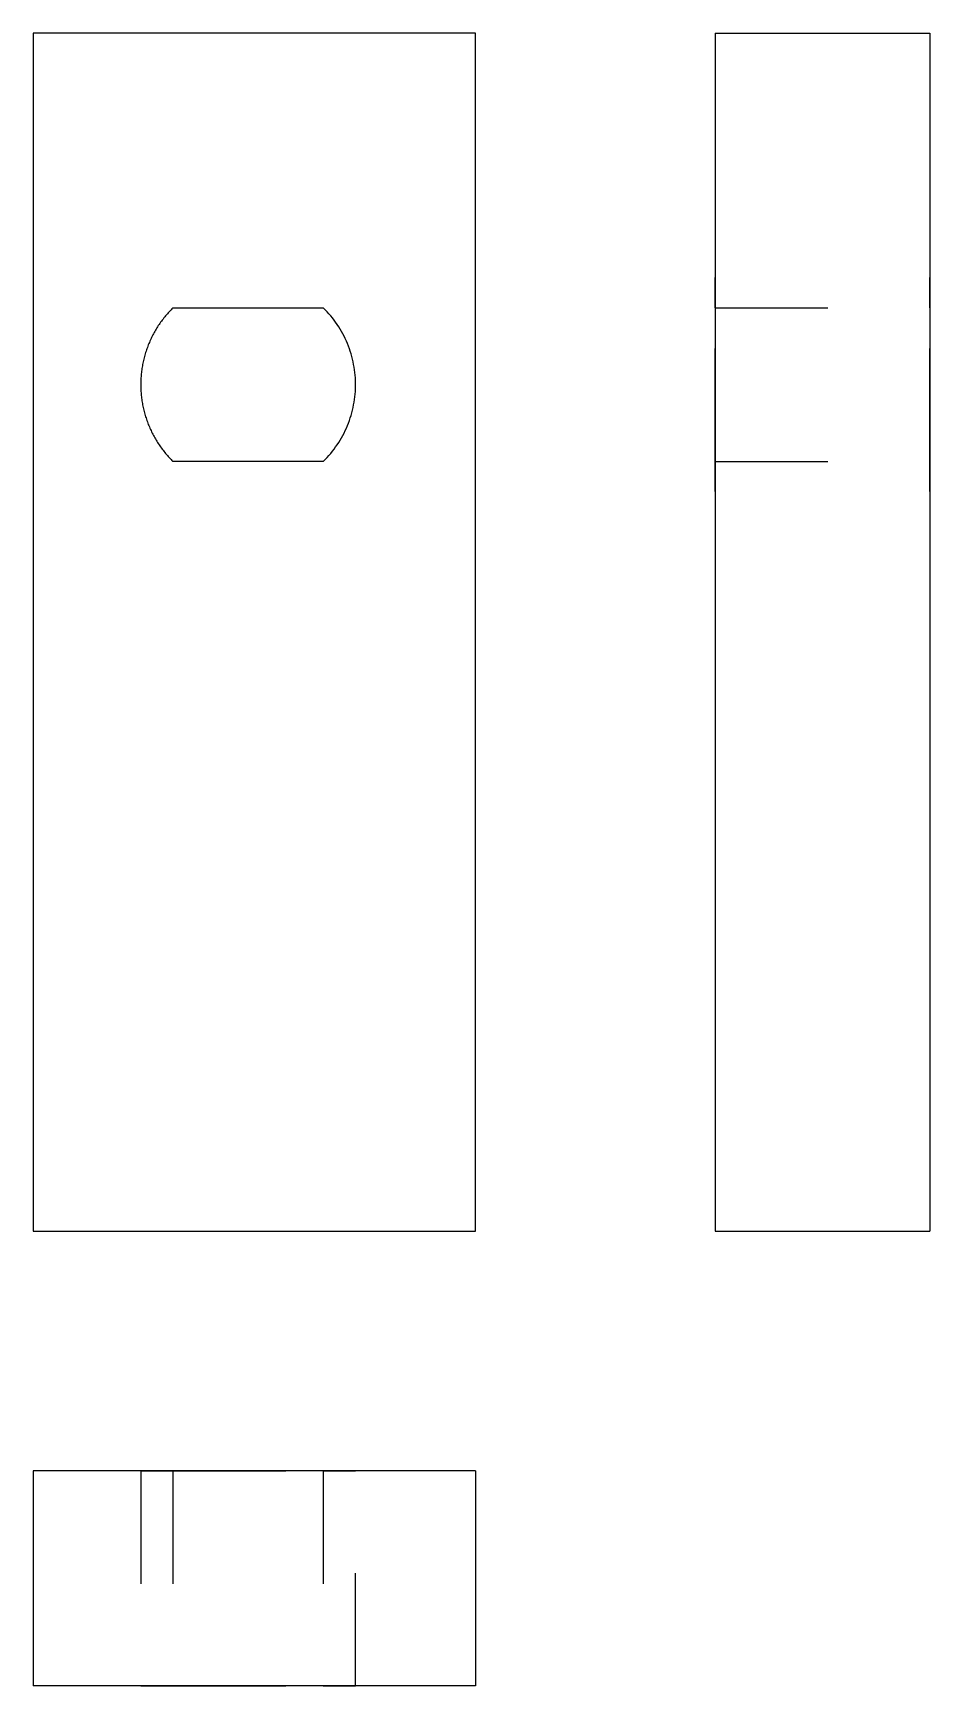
# Model space of a CAD drawing. Extents: x 0 to 0.79, y 0 to 1.46.
import ezdxf

# ---------------------------------------------------------------- set-up
doc = ezdxf.new("R2010")
doc.units = 0
doc.linetypes.add('HIDDEN', pattern=[0.05307, 0.035398, -0.017672])
for name, color, linetype in [('FRONT', 7, 'CONTINUOUS'), ('LEFT', 7, 'CONTINUOUS'), ('LEFT_HID', 7, 'HIDDEN'), ('TOP', 7, 'CONTINUOUS'), ('TOP_HID', 7, 'HIDDEN')]:
    doc.layers.add(name, color=color, linetype=linetype)

msp = doc.modelspace()

# ---------------------------------------------------------------- linework, layer by layer
at = {"layer": 'FRONT'}
for p, q in [((0, 1.464107), (0, 0.402706)), ((0.392241, 1.464107), (0, 1.464107)), ((0.392241, 0.402706), (0.392241, 1.464107)), ((0.119031, 1.215462), (0.118245, 1.214553)), ((0.119829, 1.216361), (0.119031, 1.215462)), ((0.120639, 1.21725), (0.119829, 1.216361)), ((0.121459, 1.218128), (0.120639, 1.21725)), ((0.122291, 1.218996), (0.121459, 1.218128)), ((0.123133, 1.219854), (0.122291, 1.218996)), ((0.123986, 1.220701), (0.123133, 1.219854)), ((0.123986, 1.220701), (0.257284, 1.220701)), ((0.258979, 1.218996), (0.257284, 1.220701)), ((0.260631, 1.21725), (0.258979, 1.218996)), ((0.262239, 1.215462), (0.260631, 1.21725)), ((0.2638, 1.213634), (0.262239, 1.215462)), ((0.108498, 1.20086), (0.107896, 1.199819)), ((0.109112, 1.201893), (0.108498, 1.20086)), ((0.10974, 1.202919), (0.109112, 1.201893)), ((0.11038, 1.203936), (0.10974, 1.202919)), ((0.111033, 1.204945), (0.11038, 1.203936)), ((0.111699, 1.205946), (0.111033, 1.204945)), ((0.112378, 1.206938), (0.111699, 1.205946)), ((0.113069, 1.207922), (0.112378, 1.206938)), ((0.113772, 1.208897), (0.113069, 1.207922)), ((0.114487, 1.209863), (0.113772, 1.208897)), ((0.115215, 1.21082), (0.114487, 1.209863)), ((0.115955, 1.211767), (0.115215, 1.21082)), ((0.116706, 1.212705), (0.115955, 1.211767)), ((0.11747, 1.213634), (0.116706, 1.212705)), ((0.118245, 1.214553), (0.11747, 1.213634)), ((0.265315, 1.211767), (0.2638, 1.213634)), ((0.266783, 1.209863), (0.265315, 1.211767)), ((0.268201, 1.207922), (0.266783, 1.209863)), ((0.269571, 1.205946), (0.268201, 1.207922)), ((0.27089, 1.203936), (0.269571, 1.205946)), ((0.272158, 1.201893), (0.27089, 1.203936)), ((0.273374, 1.199819), (0.272158, 1.201893)), ((0.101733, 1.186792), (0.10131, 1.185667)), ((0.102171, 1.187912), (0.101733, 1.186792)), ((0.102622, 1.189026), (0.102171, 1.187912)), ((0.103088, 1.190134), (0.102622, 1.189026)), ((0.103567, 1.191237), (0.103088, 1.190134)), ((0.104061, 1.192333), (0.103567, 1.191237)), ((0.104568, 1.193423), (0.104061, 1.192333)), ((0.105089, 1.194506), (0.104568, 1.193423)), ((0.105624, 1.195583), (0.105089, 1.194506)), ((0.106172, 1.196653), (0.105624, 1.195583)), ((0.106733, 1.197715), (0.106172, 1.196653)), ((0.107308, 1.198771), (0.106733, 1.197715)), ((0.107896, 1.199819), (0.107308, 1.198771)), ((0.274537, 1.197715), (0.273374, 1.199819)), ((0.275647, 1.195583), (0.274537, 1.197715)), ((0.276702, 1.193423), (0.275647, 1.195583)), ((0.277703, 1.191237), (0.276702, 1.193423)), ((0.278648, 1.189026), (0.277703, 1.191237)), ((0.279537, 1.186792), (0.278648, 1.189026)), ((0.280369, 1.184537), (0.279537, 1.186792)), ((0.097359, 1.171808), (0.097125, 1.170629)), ((0.097607, 1.172984), (0.097359, 1.171808)), ((0.097871, 1.174157), (0.097607, 1.172984)), ((0.098149, 1.175327), (0.097871, 1.174157)), ((0.098442, 1.176493), (0.098149, 1.175327)), ((0.098749, 1.177655), (0.098442, 1.176493)), ((0.099072, 1.178813), (0.098749, 1.177655)), ((0.099409, 1.179967), (0.099072, 1.178813)), ((0.09976, 1.181116), (0.099409, 1.179967)), ((0.100126, 1.182261), (0.09976, 1.181116)), ((0.100506, 1.183401), (0.100126, 1.182261)), ((0.100901, 1.184537), (0.100506, 1.183401)), ((0.10131, 1.185667), (0.100901, 1.184537)), ((0.281144, 1.182261), (0.280369, 1.184537)), ((0.281861, 1.179967), (0.281144, 1.182261)), ((0.282521, 1.177655), (0.281861, 1.179967)), ((0.283121, 1.175327), (0.282521, 1.177655)), ((0.283663, 1.172984), (0.283121, 1.175327)), ((0.284145, 1.170629), (0.283663, 1.172984)), ((0.095544, 1.157512), (0.095491, 1.156311)), ((0.095612, 1.158712), (0.095544, 1.157512)), ((0.095696, 1.159911), (0.095612, 1.158712)), ((0.095794, 1.161109), (0.095696, 1.159911)), ((0.095908, 1.162306), (0.095794, 1.161109)), ((0.096036, 1.163501), (0.095908, 1.162306)), ((0.09618, 1.164694), (0.096036, 1.163501)), ((0.096339, 1.165886), (0.09618, 1.164694)), ((0.096513, 1.167075), (0.096339, 1.165886)), ((0.096702, 1.168262), (0.096513, 1.167075)), ((0.096906, 1.169447), (0.096702, 1.168262)), ((0.097125, 1.170629), (0.096906, 1.169447)), ((0.284568, 1.168262), (0.284145, 1.170629)), ((0.284931, 1.165886), (0.284568, 1.168262)), ((0.285234, 1.163501), (0.284931, 1.165886)), ((0.285476, 1.161109), (0.285234, 1.163501)), ((0.285658, 1.158712), (0.285476, 1.161109)), ((0.285779, 1.156311), (0.285658, 1.158712)), ((0.09543, 1.153907), (0.095422, 1.152705)), ((0.095422, 1.152705), (0.09543, 1.151503)), ((0.095453, 1.155109), (0.09543, 1.153907)), ((0.09543, 1.151503), (0.095453, 1.150301)), ((0.095491, 1.156311), (0.095453, 1.155109)), ((0.095453, 1.150301), (0.095491, 1.1491)), ((0.095491, 1.1491), (0.095544, 1.147899)), ((0.095544, 1.147899), (0.095612, 1.146699)), ((0.095612, 1.146699), (0.095696, 1.1455)), ((0.095696, 1.1455), (0.095794, 1.144302)), ((0.095794, 1.144302), (0.095908, 1.143105)), ((0.095908, 1.143105), (0.096036, 1.14191)), ((0.285234, 1.14191), (0.285476, 1.144302)), ((0.285476, 1.144302), (0.285658, 1.146699)), ((0.285658, 1.146699), (0.285779, 1.1491)), ((0.28584, 1.153907), (0.285779, 1.156311)), ((0.285779, 1.1491), (0.28584, 1.151503)), ((0.28584, 1.151503), (0.28584, 1.153907)), ((0.096036, 1.14191), (0.09618, 1.140716)), ((0.09618, 1.140716), (0.096339, 1.139525)), ((0.096339, 1.139525), (0.096513, 1.138335)), ((0.096513, 1.138335), (0.096702, 1.137148)), ((0.096702, 1.137148), (0.096906, 1.135964)), ((0.096906, 1.135964), (0.097125, 1.134782)), ((0.097125, 1.134782), (0.097359, 1.133602)), ((0.097359, 1.133602), (0.097607, 1.132426)), ((0.097607, 1.132426), (0.097871, 1.131253)), ((0.097871, 1.131253), (0.098149, 1.130084)), ((0.098149, 1.130084), (0.098442, 1.128918)), ((0.098442, 1.128918), (0.098749, 1.127756)), ((0.098749, 1.127756), (0.099072, 1.126598)), ((0.281861, 1.125444), (0.282521, 1.127756)), ((0.282521, 1.127756), (0.283121, 1.130084)), ((0.283121, 1.130084), (0.283663, 1.132426)), ((0.283663, 1.132426), (0.284145, 1.134782)), ((0.284145, 1.134782), (0.284568, 1.137148)), ((0.284568, 1.137148), (0.284931, 1.139525)), ((0.284931, 1.139525), (0.285234, 1.14191)), ((0.099072, 1.126598), (0.099409, 1.125444)), ((0.099409, 1.125444), (0.09976, 1.124295)), ((0.09976, 1.124295), (0.100126, 1.12315)), ((0.100126, 1.12315), (0.100506, 1.122009)), ((0.100506, 1.122009), (0.100901, 1.120874)), ((0.100901, 1.120874), (0.10131, 1.119743)), ((0.10131, 1.119743), (0.101733, 1.118618)), ((0.101733, 1.118618), (0.102171, 1.117499)), ((0.102171, 1.117499), (0.102622, 1.116385)), ((0.102622, 1.116385), (0.103088, 1.115276)), ((0.103088, 1.115276), (0.103567, 1.114174)), ((0.103567, 1.114174), (0.104061, 1.113078)), ((0.104061, 1.113078), (0.104568, 1.111988)), ((0.276702, 1.111988), (0.277703, 1.114174)), ((0.277703, 1.114174), (0.278648, 1.116385)), ((0.278648, 1.116385), (0.279537, 1.118618)), ((0.279537, 1.118618), (0.280369, 1.120874)), ((0.280369, 1.120874), (0.281144, 1.12315)), ((0.281144, 1.12315), (0.281861, 1.125444)), ((0.104568, 1.111988), (0.105089, 1.110905)), ((0.105089, 1.110905), (0.105624, 1.109828)), ((0.105624, 1.109828), (0.106172, 1.108758)), ((0.106172, 1.108758), (0.106733, 1.107695)), ((0.106733, 1.107695), (0.107308, 1.10664)), ((0.107308, 1.10664), (0.107896, 1.105591)), ((0.107896, 1.105591), (0.108498, 1.10455)), ((0.108498, 1.10455), (0.109112, 1.103517)), ((0.109112, 1.103517), (0.10974, 1.102492)), ((0.10974, 1.102492), (0.11038, 1.101475)), ((0.11038, 1.101475), (0.111033, 1.100466)), ((0.111033, 1.100466), (0.111699, 1.099465)), ((0.111699, 1.099465), (0.112378, 1.098472)), ((0.112378, 1.098472), (0.113069, 1.097489)), ((0.268201, 1.097489), (0.269571, 1.099465)), ((0.269571, 1.099465), (0.27089, 1.101475)), ((0.27089, 1.101475), (0.272158, 1.103517)), ((0.272158, 1.103517), (0.273374, 1.105591)), ((0.273374, 1.105591), (0.274537, 1.107695)), ((0.274537, 1.107695), (0.275647, 1.109828)), ((0.275647, 1.109828), (0.276702, 1.111988)), ((0.113069, 1.097489), (0.113772, 1.096514)), ((0.113772, 1.096514), (0.114487, 1.095548)), ((0.114487, 1.095548), (0.115215, 1.094591)), ((0.115215, 1.094591), (0.115955, 1.093644)), ((0.115955, 1.093644), (0.116706, 1.092705)), ((0.116706, 1.092705), (0.11747, 1.091777)), ((0.11747, 1.091777), (0.118245, 1.090858)), ((0.118245, 1.090858), (0.119031, 1.089949)), ((0.119031, 1.089949), (0.119829, 1.08905)), ((0.119829, 1.08905), (0.120639, 1.088161)), ((0.120639, 1.088161), (0.121459, 1.087283)), ((0.121459, 1.087283), (0.122291, 1.086414)), ((0.122291, 1.086414), (0.123133, 1.085557)), ((0.123133, 1.085557), (0.123986, 1.08471)), ((0.257284, 1.08471), (0.123986, 1.08471)), ((0.257284, 1.08471), (0.258979, 1.086414)), ((0.258979, 1.086414), (0.260631, 1.088161)), ((0.260631, 1.088161), (0.262239, 1.089949)), ((0.262239, 1.089949), (0.2638, 1.091777)), ((0.2638, 1.091777), (0.265315, 1.093644)), ((0.265315, 1.093644), (0.266783, 1.095548)), ((0.266783, 1.095548), (0.268201, 1.097489)), ((0, 0.402706), (0.392241, 0.402706))]:
    msp.add_line(p, q, dxfattribs=at)
at = {"layer": 'LEFT'}
for p, q in [((0.604522, 1.464107), (0.794947, 1.464107)), ((0.604522, 1.464107), (0.604522, 0.402706)), ((0.794947, 1.464107), (0.794947, 0.402706)), ((0.604522, 0.402706), (0.794947, 0.402706))]:
    msp.add_line(p, q, dxfattribs=at)
at = {"layer": 'LEFT_HID', "linetype": 'HIDDEN'}
for p, q in [((0.604522, 1.246622), (0.604522, 1.247486)), ((0.604522, 1.247486), (0.604522, 1.246622)), ((0.604522, 1.245758), (0.604522, 1.246622)), ((0.604522, 1.246622), (0.604522, 1.245758)), ((0.604522, 1.244894), (0.604522, 1.245758)), ((0.604522, 1.245758), (0.604522, 1.244894)), ((0.604522, 1.24403), (0.604522, 1.244894)), ((0.604522, 1.244894), (0.604522, 1.24403)), ((0.794947, 1.246622), (0.794947, 1.247486)), ((0.794947, 1.247486), (0.794947, 1.246622)), ((0.794947, 1.245758), (0.794947, 1.246622)), ((0.794947, 1.246622), (0.794947, 1.245758)), ((0.794947, 1.244894), (0.794947, 1.245758)), ((0.794947, 1.245758), (0.794947, 1.244894)), ((0.794947, 1.24403), (0.794947, 1.244894)), ((0.794947, 1.244894), (0.794947, 1.24403)), ((0.604522, 1.243166), (0.604522, 1.24403)), ((0.604522, 1.24403), (0.604522, 1.243166)), ((0.604522, 1.242302), (0.604522, 1.243166)), ((0.604522, 1.243166), (0.604522, 1.242302)), ((0.604522, 1.241438), (0.604522, 1.242302)), ((0.604522, 1.242302), (0.604522, 1.241438)), ((0.604522, 1.240574), (0.604522, 1.241438)), ((0.604522, 1.241438), (0.604522, 1.240574)), ((0.604522, 1.23971), (0.604522, 1.240574)), ((0.604522, 1.240574), (0.604522, 1.23971)), ((0.604522, 1.238845), (0.604522, 1.23971)), ((0.604522, 1.23971), (0.604522, 1.238845)), ((0.604522, 1.237981), (0.604522, 1.238845)), ((0.604522, 1.238845), (0.604522, 1.237981)), ((0.604522, 1.237117), (0.604522, 1.237981)), ((0.604522, 1.237981), (0.604522, 1.237117)), ((0.604522, 1.236253), (0.604522, 1.237117)), ((0.604522, 1.237117), (0.604522, 1.236253)), ((0.604522, 1.235389), (0.604522, 1.236253)), ((0.604522, 1.236253), (0.604522, 1.235389)), ((0.604522, 1.234525), (0.604522, 1.235389)), ((0.604522, 1.235389), (0.604522, 1.234525)), ((0.604522, 1.233661), (0.604522, 1.234525)), ((0.604522, 1.234525), (0.604522, 1.233661)), ((0.604522, 1.232797), (0.604522, 1.233661)), ((0.604522, 1.233661), (0.604522, 1.232797)), ((0.604522, 1.231933), (0.604522, 1.232797)), ((0.604522, 1.232797), (0.604522, 1.231933)), ((0.604522, 1.231069), (0.604522, 1.231933)), ((0.604522, 1.231933), (0.604522, 1.231069)), ((0.604522, 1.230205), (0.604522, 1.231069)), ((0.604522, 1.231069), (0.604522, 1.230205)), ((0.604522, 1.229341), (0.604522, 1.230205)), ((0.604522, 1.230205), (0.604522, 1.229341)), ((0.794947, 1.243166), (0.794947, 1.24403)), ((0.794947, 1.24403), (0.794947, 1.243166)), ((0.794947, 1.242302), (0.794947, 1.243166)), ((0.794947, 1.243166), (0.794947, 1.242302)), ((0.794947, 1.241438), (0.794947, 1.242302)), ((0.794947, 1.242302), (0.794947, 1.241438)), ((0.794947, 1.240574), (0.794947, 1.241438)), ((0.794947, 1.241438), (0.794947, 1.240574)), ((0.794947, 1.23971), (0.794947, 1.240574)), ((0.794947, 1.240574), (0.794947, 1.23971)), ((0.794947, 1.238845), (0.794947, 1.23971)), ((0.794947, 1.23971), (0.794947, 1.238845)), ((0.794947, 1.237981), (0.794947, 1.238845)), ((0.794947, 1.238845), (0.794947, 1.237981)), ((0.794947, 1.237117), (0.794947, 1.237981)), ((0.794947, 1.237981), (0.794947, 1.237117)), ((0.794947, 1.236253), (0.794947, 1.237117)), ((0.794947, 1.237117), (0.794947, 1.236253)), ((0.794947, 1.235389), (0.794947, 1.236253)), ((0.794947, 1.236253), (0.794947, 1.235389)), ((0.794947, 1.234525), (0.794947, 1.235389)), ((0.794947, 1.235389), (0.794947, 1.234525)), ((0.794947, 1.233661), (0.794947, 1.234525)), ((0.794947, 1.234525), (0.794947, 1.233661)), ((0.794947, 1.232797), (0.794947, 1.233661)), ((0.794947, 1.233661), (0.794947, 1.232797)), ((0.794947, 1.231933), (0.794947, 1.232797)), ((0.794947, 1.232797), (0.794947, 1.231933)), ((0.794947, 1.231069), (0.794947, 1.231933)), ((0.794947, 1.231933), (0.794947, 1.231069)), ((0.794947, 1.230205), (0.794947, 1.231069)), ((0.794947, 1.231069), (0.794947, 1.230205)), ((0.794947, 1.229341), (0.794947, 1.230205)), ((0.794947, 1.230205), (0.794947, 1.229341)), ((0.604522, 1.228477), (0.604522, 1.229341)), ((0.604522, 1.229341), (0.604522, 1.228477)), ((0.604522, 1.227613), (0.604522, 1.228477)), ((0.604522, 1.228477), (0.604522, 1.227613)), ((0.604522, 1.226749), (0.604522, 1.227613)), ((0.604522, 1.227613), (0.604522, 1.226749)), ((0.604522, 1.225885), (0.604522, 1.226749)), ((0.604522, 1.226749), (0.604522, 1.225885)), ((0.604522, 1.225021), (0.604522, 1.225885)), ((0.604522, 1.225885), (0.604522, 1.225021)), ((0.604522, 1.224157), (0.604522, 1.225021)), ((0.604522, 1.225021), (0.604522, 1.224157)), ((0.604522, 1.223293), (0.604522, 1.224157)), ((0.604522, 1.224157), (0.604522, 1.223293)), ((0.604522, 1.222429), (0.604522, 1.223293)), ((0.604522, 1.223293), (0.604522, 1.222429)), ((0.604522, 1.221565), (0.604522, 1.222429)), ((0.604522, 1.222429), (0.604522, 1.221565)), ((0.604522, 1.220701), (0.604522, 1.221565)), ((0.604522, 1.221565), (0.604522, 1.220701)), ((0.604522, 1.08471), (0.604522, 1.220701)), ((0.604522, 1.220701), (0.604522, 1.152705)), ((0.604522, 1.220701), (0.794947, 1.220701)), ((0.604522, 1.220701), (0.794947, 1.220701)), ((0.794947, 1.228477), (0.794947, 1.229341)), ((0.794947, 1.229341), (0.794947, 1.228477)), ((0.794947, 1.227613), (0.794947, 1.228477)), ((0.794947, 1.228477), (0.794947, 1.227613)), ((0.794947, 1.226749), (0.794947, 1.227613)), ((0.794947, 1.227613), (0.794947, 1.226749)), ((0.794947, 1.225885), (0.794947, 1.226749)), ((0.794947, 1.226749), (0.794947, 1.225885)), ((0.794947, 1.225021), (0.794947, 1.225885)), ((0.794947, 1.225885), (0.794947, 1.225021)), ((0.794947, 1.224157), (0.794947, 1.225021)), ((0.794947, 1.225021), (0.794947, 1.224157)), ((0.794947, 1.223293), (0.794947, 1.224157)), ((0.794947, 1.224157), (0.794947, 1.223293)), ((0.794947, 1.222429), (0.794947, 1.223293)), ((0.794947, 1.223293), (0.794947, 1.222429)), ((0.794947, 1.221565), (0.794947, 1.222429)), ((0.794947, 1.222429), (0.794947, 1.221565)), ((0.794947, 1.220701), (0.794947, 1.221565)), ((0.794947, 1.221565), (0.794947, 1.220701)), ((0.794947, 1.08471), (0.794947, 1.220701)), ((0.794947, 1.220701), (0.794947, 1.152705)), ((0.604522, 1.152705), (0.604522, 1.08471)), ((0.794947, 1.152705), (0.794947, 1.08471)), ((0.604522, 1.08471), (0.604522, 1.083846)), ((0.604522, 1.083846), (0.604522, 1.08471)), ((0.604522, 1.08471), (0.794947, 1.08471)), ((0.604522, 1.08471), (0.794947, 1.08471)), ((0.604522, 1.083846), (0.604522, 1.082982)), ((0.604522, 1.082982), (0.604522, 1.083846)), ((0.794947, 1.08471), (0.794947, 1.083846)), ((0.794947, 1.083846), (0.794947, 1.08471)), ((0.794947, 1.083846), (0.794947, 1.082982)), ((0.794947, 1.082982), (0.794947, 1.083846)), ((0.604522, 1.082982), (0.604522, 1.082118)), ((0.604522, 1.082118), (0.604522, 1.082982)), ((0.604522, 1.082118), (0.604522, 1.081254)), ((0.604522, 1.081254), (0.604522, 1.082118)), ((0.604522, 1.081254), (0.604522, 1.08039)), ((0.604522, 1.08039), (0.604522, 1.081254)), ((0.604522, 1.08039), (0.604522, 1.079526)), ((0.604522, 1.079526), (0.604522, 1.08039)), ((0.604522, 1.079526), (0.604522, 1.078662)), ((0.604522, 1.078662), (0.604522, 1.079526)), ((0.604522, 1.078662), (0.604522, 1.077798)), ((0.604522, 1.077798), (0.604522, 1.078662)), ((0.604522, 1.077798), (0.604522, 1.076934)), ((0.604522, 1.076934), (0.604522, 1.077798)), ((0.604522, 1.076934), (0.604522, 1.07607)), ((0.604522, 1.07607), (0.604522, 1.076934)), ((0.604522, 1.07607), (0.604522, 1.075206)), ((0.604522, 1.075206), (0.604522, 1.07607)), ((0.604522, 1.075206), (0.604522, 1.074342)), ((0.604522, 1.074342), (0.604522, 1.075206)), ((0.604522, 1.074342), (0.604522, 1.073478)), ((0.604522, 1.073478), (0.604522, 1.074342)), ((0.604522, 1.073478), (0.604522, 1.072614)), ((0.604522, 1.072614), (0.604522, 1.073478)), ((0.604522, 1.072614), (0.604522, 1.071749)), ((0.604522, 1.071749), (0.604522, 1.072614)), ((0.604522, 1.071749), (0.604522, 1.070885)), ((0.604522, 1.070885), (0.604522, 1.071749)), ((0.604522, 1.070885), (0.604522, 1.070021)), ((0.604522, 1.070021), (0.604522, 1.070885)), ((0.604522, 1.070021), (0.604522, 1.069157)), ((0.604522, 1.069157), (0.604522, 1.070021)), ((0.604522, 1.069157), (0.604522, 1.068293)), ((0.604522, 1.068293), (0.604522, 1.069157)), ((0.794947, 1.082982), (0.794947, 1.082118)), ((0.794947, 1.082118), (0.794947, 1.082982)), ((0.794947, 1.082118), (0.794947, 1.081254)), ((0.794947, 1.081254), (0.794947, 1.082118)), ((0.794947, 1.081254), (0.794947, 1.08039)), ((0.794947, 1.08039), (0.794947, 1.081254)), ((0.794947, 1.08039), (0.794947, 1.079526)), ((0.794947, 1.079526), (0.794947, 1.08039)), ((0.794947, 1.079526), (0.794947, 1.078662)), ((0.794947, 1.078662), (0.794947, 1.079526)), ((0.794947, 1.078662), (0.794947, 1.077798)), ((0.794947, 1.077798), (0.794947, 1.078662)), ((0.794947, 1.077798), (0.794947, 1.076934)), ((0.794947, 1.076934), (0.794947, 1.077798)), ((0.794947, 1.076934), (0.794947, 1.07607)), ((0.794947, 1.07607), (0.794947, 1.076934)), ((0.794947, 1.07607), (0.794947, 1.075206)), ((0.794947, 1.075206), (0.794947, 1.07607)), ((0.794947, 1.075206), (0.794947, 1.074342)), ((0.794947, 1.074342), (0.794947, 1.075206)), ((0.794947, 1.074342), (0.794947, 1.073478)), ((0.794947, 1.073478), (0.794947, 1.074342)), ((0.794947, 1.073478), (0.794947, 1.072614)), ((0.794947, 1.072614), (0.794947, 1.073478)), ((0.794947, 1.072614), (0.794947, 1.071749)), ((0.794947, 1.071749), (0.794947, 1.072614)), ((0.794947, 1.071749), (0.794947, 1.070885)), ((0.794947, 1.070885), (0.794947, 1.071749)), ((0.794947, 1.070885), (0.794947, 1.070021)), ((0.794947, 1.070021), (0.794947, 1.070885)), ((0.794947, 1.070021), (0.794947, 1.069157)), ((0.794947, 1.069157), (0.794947, 1.070021)), ((0.794947, 1.069157), (0.794947, 1.068293)), ((0.794947, 1.068293), (0.794947, 1.069157)), ((0.604522, 1.068293), (0.604522, 1.067429)), ((0.604522, 1.067429), (0.604522, 1.068293)), ((0.604522, 1.067429), (0.604522, 1.066565)), ((0.604522, 1.066565), (0.604522, 1.067429)), ((0.604522, 1.066565), (0.604522, 1.065701)), ((0.604522, 1.065701), (0.604522, 1.066565)), ((0.604522, 1.065701), (0.604522, 1.064837)), ((0.604522, 1.064837), (0.604522, 1.065701)), ((0.604522, 1.064837), (0.604522, 1.063973)), ((0.604522, 1.063973), (0.604522, 1.064837)), ((0.604522, 1.063973), (0.604522, 1.063109)), ((0.604522, 1.063109), (0.604522, 1.063973)), ((0.604522, 1.063109), (0.604522, 1.062245)), ((0.604522, 1.062245), (0.604522, 1.063109)), ((0.604522, 1.062245), (0.604522, 1.061381)), ((0.604522, 1.061381), (0.604522, 1.062245)), ((0.604522, 1.061381), (0.604522, 1.060517)), ((0.604522, 1.060517), (0.604522, 1.061381)), ((0.604522, 1.060517), (0.604522, 1.059653)), ((0.604522, 1.059653), (0.604522, 1.060517)), ((0.604522, 1.059653), (0.604522, 1.058789)), ((0.604522, 1.058789), (0.604522, 1.059653)), ((0.604522, 1.058789), (0.604522, 1.057925)), ((0.604522, 1.057925), (0.604522, 1.058789)), ((0.794947, 1.068293), (0.794947, 1.067429)), ((0.794947, 1.067429), (0.794947, 1.068293)), ((0.794947, 1.067429), (0.794947, 1.066565)), ((0.794947, 1.066565), (0.794947, 1.067429)), ((0.794947, 1.066565), (0.794947, 1.065701)), ((0.794947, 1.065701), (0.794947, 1.066565)), ((0.794947, 1.065701), (0.794947, 1.064837)), ((0.794947, 1.064837), (0.794947, 1.065701)), ((0.794947, 1.064837), (0.794947, 1.063973)), ((0.794947, 1.063973), (0.794947, 1.064837)), ((0.794947, 1.063973), (0.794947, 1.063109)), ((0.794947, 1.063109), (0.794947, 1.063973)), ((0.794947, 1.063109), (0.794947, 1.062245)), ((0.794947, 1.062245), (0.794947, 1.063109)), ((0.794947, 1.062245), (0.794947, 1.061381)), ((0.794947, 1.061381), (0.794947, 1.062245)), ((0.794947, 1.061381), (0.794947, 1.060517)), ((0.794947, 1.060517), (0.794947, 1.061381)), ((0.794947, 1.060517), (0.794947, 1.059653)), ((0.794947, 1.059653), (0.794947, 1.060517)), ((0.794947, 1.059653), (0.794947, 1.058789)), ((0.794947, 1.058789), (0.794947, 1.059653)), ((0.794947, 1.058789), (0.794947, 1.057925)), ((0.794947, 1.057925), (0.794947, 1.058789))]:
    msp.add_line(p, q, dxfattribs=at)
at = {"layer": 'TOP'}
for p, q in [((0, 0.190425), (0, 0)), ((0.392241, 0.190425), (0, 0.190425)), ((0.392241, 0.190425), (0.392241, 0)), ((0.392241, 0), (0, 0))]:
    msp.add_line(p, q, dxfattribs=at)
at = {"layer": 'TOP_HID', "linetype": 'HIDDEN'}
for p, q in [((0.095422, 0.190425), (0.123986, 0.190425)), ((0.123986, 0.190425), (0.095422, 0.190425)), ((0.095422, 0.190425), (0.095422, 0)), ((0.123986, 0.190425), (0.257284, 0.190425)), ((0.257284, 0.190425), (0.123986, 0.190425)), ((0.123986, 0.190425), (0.123986, 0)), ((0.257284, 0.190425), (0.123986, 0.190425)), ((0.123986, 0.190425), (0.257284, 0.190425)), ((0.123986, 0.190425), (0.123986, 0)), ((0.257284, 0.190425), (0.285848, 0.190425)), ((0.285848, 0.190425), (0.257284, 0.190425)), ((0.257284, 0.190425), (0.257284, 0)), ((0.257284, 0.190425), (0.257284, 0)), ((0.285848, 0), (0.285848, 0.190425)), ((0.095422, 0), (0.123986, 0)), ((0.123986, 0), (0.095422, 0)), ((0.123986, 0), (0.257284, 0)), ((0.257284, 0), (0.123986, 0)), ((0.257284, 0), (0.123986, 0)), ((0.123986, 0), (0.257284, 0)), ((0.257284, 0), (0.285848, 0)), ((0.285848, 0), (0.257284, 0))]:
    msp.add_line(p, q, dxfattribs=at)

doc.saveas('drawing.dxf')
